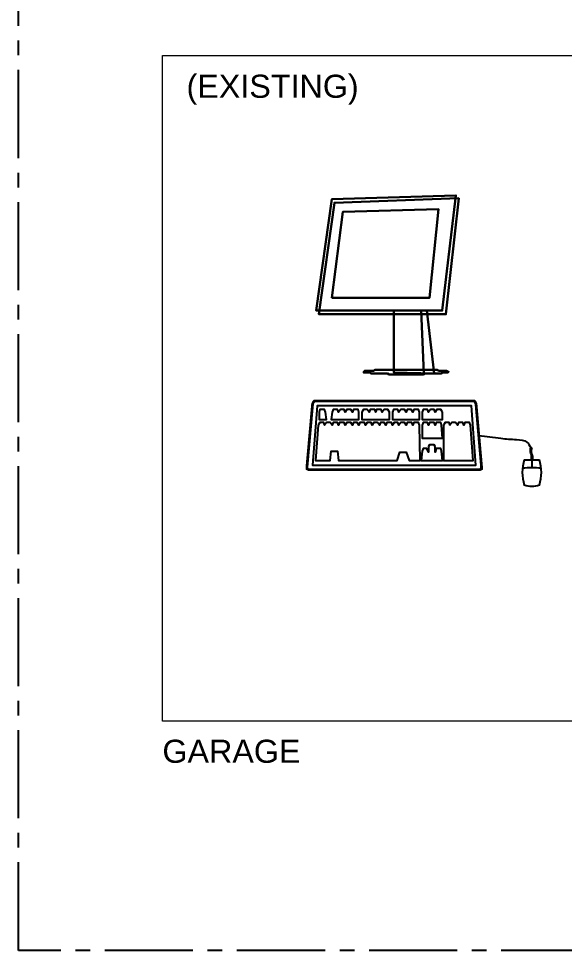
# Paper-space layout 'Sample Network Drawing - A1 Sheet' of a CAD drawing. Extents: x 49 to 806, y 22 to 564.
# Drawn here: x 222.2 to 281.2, y 84.7 to 185.5 of the extents above; entities that cross this region are included whole.
import ezdxf

# ---------------------------------------------------------------- set-up
doc = ezdxf.new("R2010")
doc.units = 0
doc.linetypes.add('CENTER2', pattern=[28.575, 19.05, -3.175, 3.175, -3.175])
for name, color, linetype, lineweight in [('G-ANNO-SYMB-EXST', 252, 'Continuous', 13), ('N-ANNO-TEXT-EXST', 252, 'Continuous', 18), ('N-EQPM', 4, 'Continuous', 25), ('N-EQPM-EXST', 252, 'Continuous', 25), ('N-MISC', 3, 'CENTER2', 25)]:
    doc.layers.add(name, color=color, linetype=linetype, lineweight=lineweight)
doc.styles.add('_CGS_2-5_NOTES', font='arial.ttf', dxfattribs={"height": 2.5})

psp = doc.layouts.new('Sample Network Drawing - A1 Sheet')

# ---------------------------------------------------------------- linework, layer by layer
at = {"layer": 'G-ANNO-SYMB-EXST', "ltscale": 10}
psp.add_lwpolyline([(237.75, 181.49), (342.96, 181.49), (342.96, 109.47), (237.75, 109.47)], close=True, dxfattribs=at)
at = {"layer": 'N-EQPM', "lineweight": 0}
psp.add_lwpolyline([(256.08, 155.29), (257.26, 164.57), (267.63, 164.87), (266.65, 155.29), (256.08, 155.29), (256.08, 155.29)], dxfattribs=at)
at = {"layer": 'N-EQPM-EXST', "linetype": 'Continuous'}
for p, q in [((277.56, 138.45), (277.67, 138.21)), ((277.72, 139.06), (277.59, 139.07)), ((277.79, 138.23), (277.69, 138.47)), ((276.9, 137.75), (278.54, 137.75)), ((277.67, 137.75), (277.79, 137.75)), ((277.72, 137.75), (277.72, 136.88))]:
    psp.add_line(p, q, dxfattribs=at)
at = {"layer": 'N-EQPM-EXST', "lineweight": 30}
for points in [[(254.4, 153.9), (256.08, 165.95), (269.51, 166.35), (268.03, 153.9), (254.4, 153.9), (254.4, 153.9)], [(254.4, 153.9), (256.08, 165.95), (269.51, 166.35), (268.03, 153.9), (254.4, 153.9)], [(254.69, 153.51), (256.37, 165.56), (269.81, 166.05), (268.42, 153.51), (254.69, 153.51), (254.69, 153.51)], [(254.69, 153.51), (256.37, 165.56), (269.81, 166.05), (268.42, 153.51), (254.69, 153.51)], [(256.08, 155.29), (257.26, 164.57), (267.63, 164.87), (266.65, 155.29), (256.08, 155.29)], [(262.79, 153.9), (262.79, 147.19), (267.14, 147.09), (266.35, 153.9), (262.79, 153.9), (262.79, 153.9)], [(262.79, 153.9), (262.79, 147.19), (267.14, 147.09), (266.35, 153.9), (262.79, 153.9)], [(266.05, 147.09), (267.14, 147.09), (266.35, 153.9), (265.76, 153.9), (266.05, 147.09), (266.05, 147.09)], [(266.05, 147.09), (267.14, 147.09), (266.35, 153.9), (265.76, 153.9), (266.05, 147.09)], [(268.72, 147.28), (268.72, 147.28), (268.72, 147.28), (268.62, 147.28), (268.62, 147.28), (268.52, 147.38), (268.52, 147.38), (268.42, 147.38), (268.32, 147.38), (268.23, 147.38), (268.13, 147.38), (268.03, 147.38), (267.93, 147.38), (267.83, 147.38), (267.63, 147.38), (267.53, 147.48), (267.34, 147.48), (267.24, 147.48), (267.04, 147.48), (266.84, 147.48), (266.65, 147.48), (266.55, 147.48), (266.35, 147.48), (266.15, 147.48), (265.95, 147.48), (265.66, 147.48), (265.46, 147.48), (265.26, 147.48), (265.06, 147.48), (264.77, 147.48), (264.57, 147.48), (264.37, 147.48), (264.08, 147.48), (263.88, 147.48), (263.68, 147.48), (263.39, 147.48), (263.19, 147.48), (262.99, 147.48), (262.79, 147.48), (262.5, 147.48), (262.3, 147.48), (262.1, 147.48), (261.9, 147.48), (261.71, 147.48), (261.51, 147.48), (261.41, 147.48), (261.21, 147.48), (261.01, 147.48), (260.92, 147.48), (260.72, 147.48), (260.62, 147.38), (260.42, 147.38), (260.32, 147.38), (260.22, 147.38), (260.03, 147.38), (259.93, 147.38), (259.93, 147.38), (259.83, 147.38), (259.73, 147.38), (259.63, 147.38), (259.63, 147.28), (259.53, 147.28), (259.53, 147.28), (259.53, 147.28), (259.53, 147.28), (259.53, 147.28), (259.53, 147.28), (259.53, 147.19), (259.63, 147.19), (259.63, 147.19), (259.73, 147.19), (259.83, 147.19), (259.93, 147.19), (259.93, 147.19), (260.03, 147.19), (260.22, 147.19), (260.32, 147.09), (260.42, 147.09), (260.52, 147.09), (260.72, 147.09), (260.92, 147.09), (261.01, 147.09), (261.21, 147.09), (261.41, 147.09), (261.51, 147.09), (261.71, 147.09), (261.9, 147.09), (262.1, 147.09), (262.3, 146.99), (262.5, 146.99), (262.79, 146.99), (262.99, 146.99), (263.19, 146.99), (263.39, 146.99), (263.68, 146.99), (263.88, 146.99), (264.08, 146.99), (264.37, 146.99), (264.57, 146.99), (264.77, 146.99), (265.06, 146.99), (265.26, 146.99), (265.46, 146.99), (265.66, 146.99), (265.95, 146.99), (266.15, 147.09), (266.35, 147.09), (266.55, 147.09), (266.65, 147.09), (266.84, 147.09), (267.04, 147.09), (267.24, 147.09), (267.34, 147.09), (267.53, 147.09), (267.63, 147.09), (267.83, 147.09), (267.93, 147.09), (268.03, 147.19), (268.13, 147.19), (268.23, 147.19), (268.32, 147.19), (268.42, 147.19), (268.52, 147.19), (268.52, 147.19), (268.62, 147.19), (268.62, 147.19), (268.72, 147.28), (268.72, 147.28), (268.72, 147.28), (268.72, 147.28)], [(268.72, 147.28), (268.72, 147.28), (268.72, 147.28), (268.62, 147.28), (268.62, 147.28), (268.52, 147.38), (268.52, 147.38), (268.42, 147.38), (268.32, 147.38), (268.23, 147.38), (268.13, 147.38), (268.03, 147.38), (267.93, 147.38), (267.83, 147.38), (267.63, 147.38), (267.53, 147.48), (267.34, 147.48), (267.24, 147.48), (267.04, 147.48), (266.84, 147.48), (266.65, 147.48), (266.55, 147.48), (266.35, 147.48), (266.15, 147.48), (265.95, 147.48), (265.66, 147.48), (265.46, 147.48), (265.26, 147.48), (265.06, 147.48), (264.77, 147.48), (264.57, 147.48), (264.37, 147.48), (264.08, 147.48), (263.88, 147.48), (263.68, 147.48), (263.39, 147.48), (263.19, 147.48), (262.99, 147.48), (262.79, 147.48), (262.5, 147.48), (262.3, 147.48), (262.1, 147.48), (261.9, 147.48), (261.71, 147.48), (261.51, 147.48), (261.41, 147.48), (261.21, 147.48), (261.01, 147.48), (260.92, 147.48), (260.72, 147.48), (260.62, 147.38), (260.42, 147.38), (260.32, 147.38), (260.22, 147.38), (260.03, 147.38), (259.93, 147.38), (259.93, 147.38), (259.83, 147.38), (259.73, 147.38), (259.63, 147.38), (259.63, 147.28), (259.53, 147.28), (259.53, 147.28), (259.53, 147.28), (259.53, 147.28), (259.53, 147.28), (259.53, 147.28), (259.53, 147.19), (259.63, 147.19), (259.63, 147.19), (259.73, 147.19), (259.83, 147.19), (259.93, 147.19), (259.93, 147.19), (260.03, 147.19), (260.22, 147.19), (260.32, 147.09), (260.42, 147.09), (260.52, 147.09), (260.72, 147.09), (260.92, 147.09), (261.01, 147.09), (261.21, 147.09), (261.41, 147.09), (261.51, 147.09), (261.71, 147.09), (261.9, 147.09), (262.1, 147.09), (262.3, 146.99), (262.5, 146.99), (262.79, 146.99), (262.99, 146.99), (263.19, 146.99), (263.39, 146.99), (263.68, 146.99), (263.88, 146.99), (264.08, 146.99), (264.37, 146.99), (264.57, 146.99), (264.77, 146.99), (265.06, 146.99), (265.26, 146.99), (265.46, 146.99), (265.66, 146.99), (265.95, 146.99), (266.15, 147.09), (266.35, 147.09), (266.55, 147.09), (266.65, 147.09), (266.84, 147.09), (267.04, 147.09), (267.24, 147.09), (267.34, 147.09), (267.53, 147.09), (267.63, 147.09), (267.83, 147.09), (267.93, 147.09), (268.03, 147.19), (268.13, 147.19), (268.23, 147.19), (268.32, 147.19), (268.42, 147.19), (268.52, 147.19), (268.52, 147.19), (268.62, 147.19), (268.62, 147.19), (268.72, 147.28), (268.72, 147.28), (268.72, 147.28)]]:
    psp.add_lwpolyline(points, dxfattribs=at)
at = {"layer": 'N-EQPM-EXST', "ltscale": 3, "const_width": 0.301}
psp.add_lwpolyline([(271.48, 144.11), (254.2, 144.11), (254.1, 144.01), (254, 143.81), (253.39, 136.98), (253.39, 136.78), (253.59, 136.68), (272.08, 136.68), (272.28, 136.78), (272.28, 136.98), (271.68, 143.81), (271.58, 144.01), (271.48, 144.11), (271.48, 144.11)], dxfattribs=at)
at = {"layer": 'N-EQPM-EXST', "ltscale": 3}
for points in [[(254, 137.18), (271.68, 137.18), (271.18, 143.61), (254.5, 143.61), (254, 137.18), (254, 137.18)], [(255.5, 142.1), (255.4, 142.91), (255.4, 142.91), (255.3, 143.21), (254.8, 143.21), (254.7, 142.91), (254.7, 142.1), (255.5, 142.1), (255.5, 142.1)], [(258.32, 142.91), (258.12, 143.21), (257.71, 143.21), (257.51, 142.91), (257.41, 143.21), (257.01, 143.21), (256.81, 142.91), (256.71, 143.21), (256.21, 143.21), (256.11, 142.91), (256.01, 142.1), (259.02, 142.1), (259.02, 142.91), (258.92, 143.21), (258.42, 143.21), (258.32, 142.91), (258.32, 142.91)], [(261.53, 142.91), (261.43, 143.21), (260.93, 143.21), (260.83, 142.91), (260.73, 143.21), (260.22, 143.21), (260.12, 142.91), (259.92, 143.21), (259.52, 143.21), (259.32, 142.91), (259.32, 142.1), (262.33, 142.1), (262.33, 142.91), (262.13, 143.21), (261.73, 143.21), (261.53, 142.91), (261.53, 142.91)], [(264.85, 142.91), (264.65, 143.21), (264.24, 143.21), (264.14, 142.91), (263.94, 143.21), (263.54, 143.21), (263.34, 142.91), (263.24, 143.21), (262.74, 143.21), (262.64, 142.91), (262.64, 142.1), (265.55, 142.1), (265.55, 142.91), (265.45, 143.21), (264.95, 143.21), (264.85, 142.91), (264.85, 142.91)], [(268.06, 142.91), (267.86, 143.21), (267.46, 143.21), (267.26, 142.91), (267.16, 143.21), (266.75, 143.21), (266.55, 142.91), (266.45, 143.21), (265.95, 143.21), (265.85, 142.91), (265.85, 142.1), (268.06, 142.1), (268.06, 142.91), (268.06, 142.91)], [(254.6, 141.5), (254.3, 137.68), (255.91, 137.68), (256.01, 138.69), (256.71, 138.69), (256.81, 137.68), (263.14, 137.68), (263.44, 138.59), (264.14, 138.59), (264.44, 137.68), (265.65, 137.68), (265.55, 141.5), (265.45, 141.8), (264.95, 141.8), (264.85, 141.5), (264.75, 141.8), (264.24, 141.8), (264.14, 141.5), (263.94, 141.8), (263.54, 141.8), (263.34, 141.5), (263.24, 141.8), (262.84, 141.8), (262.64, 141.5), (262.54, 141.8), (262.03, 141.8), (261.93, 141.5), (261.73, 141.8), (261.33, 141.8), (261.23, 141.5), (261.03, 141.8), (260.63, 141.8), (260.43, 141.5), (260.33, 141.8), (259.92, 141.8), (259.72, 141.5), (259.62, 141.8), (259.12, 141.8), (259.02, 141.5), (258.82, 141.8), (258.42, 141.8), (258.32, 141.5), (258.12, 141.8), (257.71, 141.8), (257.51, 141.5), (257.41, 141.8), (256.91, 141.8), (256.81, 141.5), (256.71, 141.8), (256.21, 141.8), (256.11, 141.5), (255.91, 141.8), (255.5, 141.8), (255.3, 141.5), (255.2, 141.8), (254.8, 141.8), (254.6, 141.5), (254.6, 141.5)], [(267.96, 141.5), (267.86, 141.8), (267.36, 141.8), (267.26, 141.5), (267.16, 141.8), (266.65, 141.8), (266.55, 141.5), (266.45, 141.8), (265.95, 141.8), (265.85, 141.5), (265.85, 140.1), (268.06, 140.1), (267.96, 141.5), (267.96, 141.5)], [(270.37, 141.5), (270.27, 141.8), (269.77, 141.8), (269.67, 141.5), (269.47, 141.8), (269.07, 141.8), (268.86, 141.5), (268.76, 141.8), (268.36, 141.8), (268.16, 141.5), (268.16, 137.68), (271.38, 137.68), (271.07, 141.5), (270.97, 141.8), (270.47, 141.8), (270.37, 141.5), (270.37, 141.5)], [(267.96, 138.69), (267.86, 138.99), (267.36, 138.99), (267.26, 138.59), (267.26, 139.19), (267.16, 139.39), (266.65, 139.39), (266.55, 139.19), (266.55, 138.59), (266.35, 138.99), (265.95, 138.99), (265.85, 138.69), (265.75, 137.68), (268.06, 137.68), (267.96, 138.69), (267.96, 138.69)]]:
    psp.add_lwpolyline(points, dxfattribs=at)
at = {"layer": 'N-EQPM-EXST', "linetype": 'Continuous'}
for centre, major_axis, start_param, end_param in [((279.02, 138.71), (1.49, 0), -3.43161, -2.940407), ((278.85, 138.72), (1.2, 0), 2.80575, 3.390534), ((276.07, 137.98), (1.62, 0), -0.165272, 0.165272), ((276.3, 137.99), (1.52, 0), -0.185939, 0.185939), ((282.99, 136.39), (6.3, 0), 2.883674, 3.399511), ((272.2, 136.39), (6.55, 0), -0.248101, 0.248101), ((277.72, 127.27), (11.32, 0), 1.482499, 1.659094), ((277.72, 136.66), (2.09, 0), -1.974968, -1.166625)]:
    psp.add_ellipse(centre, major_axis=major_axis, ratio=0.848743, start_param=start_param, end_param=end_param, dxfattribs=at)
at = {"layer": 'N-EQPM-EXST'}
psp.add_spline([(271.98, 140.4), (274.37, 140.08), (276.08, 139.94), (277.19, 139.66), (277.59, 139.07)], degree=3, dxfattribs=at)
at = {"layer": 'N-MISC', "ltscale": 0.5}
psp.add_lwpolyline([(222.19, 517.68), (683.97, 517.68), (683.97, 84.68), (222.19, 84.68)], close=True, dxfattribs=at)

# ---------------------------------------------------------------- texts
at = {"layer": 'N-ANNO-TEXT-EXST', "char_height": 2.5, "width": 70.5403, "attachment_point": 1, "style": '_CGS_2-5_NOTES'}
for s, insert in [('(EXISTING)', (240.36, 179.42)), ('GARAGE', (237.75, 107.47))]:
    psp.add_mtext(s, dxfattribs=dict(at, insert=insert))

doc.saveas('drawing.dxf')
